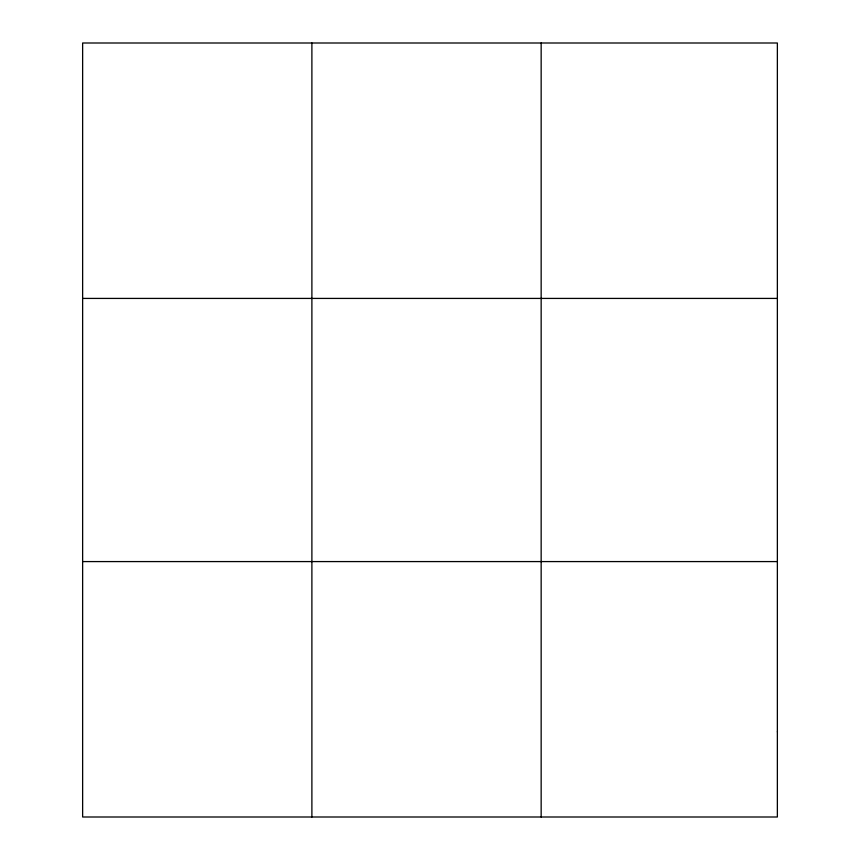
<?xml version="1.0" encoding="UTF-8"?>
<svg xmlns="http://www.w3.org/2000/svg" width="860" height="860" viewBox="0 0 860 860"><rect width="100%" height="100%" fill="white"/><g stroke="black" fill="none" stroke-linecap="round" stroke-linejoin="round"><path stroke-width="1.29" d="M311.89 817L311.89 43M541.155 817L541.155 43M82.635 298.42L777.365 298.42M82.635 561.58L777.365 561.58M777.365 731.86L777.365 817L82.635 817L82.635 43L777.365 43L777.365 731.86"/></g></svg>
